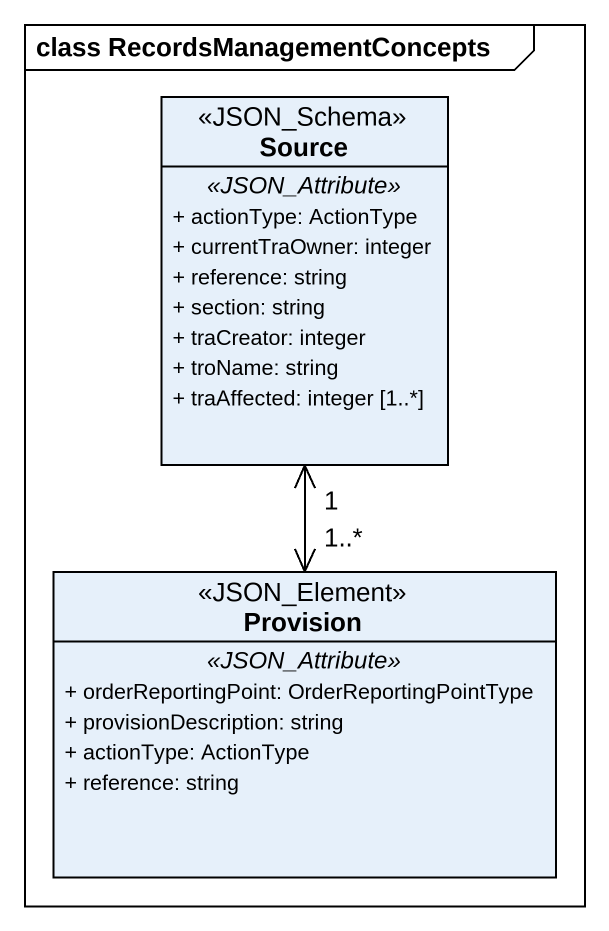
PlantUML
@startuml
mainframe class RecordsManagementConcepts
hide circle
hide empty members
skinparam classAttributeIconSize 0
class Source <<JSON_Schema>> {
  .. <<JSON_Attribute>> ..
  + actionType: ActionType
  + currentTraOwner: integer
  + reference: string
  + section: string
  + traCreator: integer
  + troName: string
  + traAffected: integer [1..*]
}
class Provision <<JSON_Element>> {
  .. <<JSON_Attribute>> ..
  + orderReportingPoint: OrderReportingPointType
  + provisionDescription: string
  + actionType: ActionType
  + reference: string
}
Source "1" <--> "1..*" Provision
@enduml
